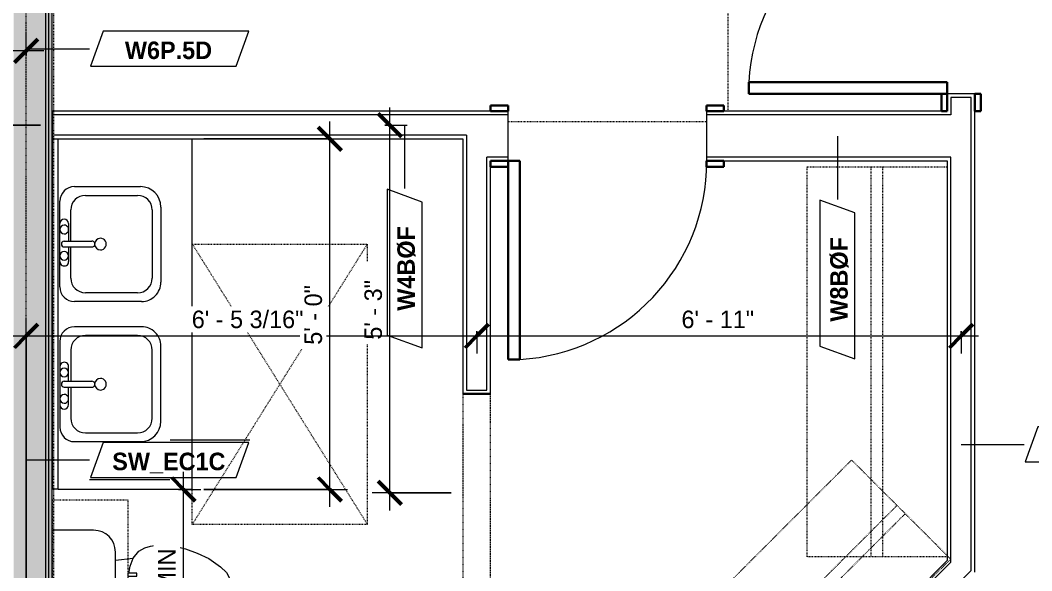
# Model space of a CAD drawing. Header units: inches. Extents: x -4010 to -1814, y 9846 to 12241.
# Drawn here: x -2514.2 to -2340.8, y 10604.9 to 10699.2 of the extents above; entities that cross this region are included whole.
import ezdxf

# ---------------------------------------------------------------- set-up
doc = ezdxf.new("R2010")
doc.units = ezdxf.units.IN
doc.header["$MEASUREMENT"] = 0
for name, pattern in [('Dash', [0.25, 0.125, -0.125]), ('Dash 3_32_', [0.1875, 0.09375, -0.09375]), ('Dash_2_', [0.25, 0.125, -0.125]), ('Overhead', [0.15625, 0.09375, -0.0625])]:
    doc.linetypes.add(name, pattern=pattern)
for name, color, linetype, lineweight in [('0-1', 7, 'Continuous', 5), ('A-ANNO-DIMS', 211, 'Continuous', 9), ('A-ANNO-DIMS-32', 211, 'Continuous', 9), ('A-DETL-1', 90, 'Dash 3_32_', 18), ('A-DETL-GENF-3', 92, 'Overhead', 9), ('A-DETL-MEDM', 33, 'Continuous', 30), ('A-DOOR-3', 31, 'Continuous', 9), ('A-DOOR-4', 31, 'Continuous', 30), ('A-DOOR-FRAM-3', 31, 'Continuous', 30), ('A-GENM', 5, 'Continuous', 9), ('A-GENM-HDLN', 13, 'Dash', 9), ('A-WALL', 113, 'Continuous', 18), ('A-WALL-2', 250, 'Continuous', 18), ('A-WALL-3', 113, 'Continuous', 9), ('A-WALL-IDEN', 211, 'Continuous', 9), ('G-ANNO-SYMB-4', 111, 'Dash_2_', 9), ('I-FURN', 30, 'Continuous', 9), ('I-FURN-HDLN', 30, 'Dash', 9), ('I-WALL-1', 21, 'Continuous', 18), ('I-WALL-2', 241, 'Continuous', 5), ('I-WALL-3', 7, 'Continuous', 9), ('I-WALL-4', 2, 'Continuous', 9), ('P-SANR-FIXT', 6, 'Continuous', 9), ('Q-CASE', 31, 'Continuous', 9), ('Q-CASE-3', 31, 'Dash', 9), ('Q-CASE-HDLN', 31, 'Dash', 9)]:
    doc.layers.add(name, color=color, linetype=linetype, lineweight=lineweight)
doc.styles.add('Century Gothic', font='ufonts.com_century-gothic.ttf', dxfattribs={"height": 3})
doc.styles.add('Century Gothic_B_1', font='GOTHICB.TTF', dxfattribs={"height": 3})
doc.dimstyles.new('OD_1__HACK_2', dxfattribs={"dimscale": 12, "dimtxt": 3.132505, "dimasz": 0.333333, "dimexe": 0.25, "dimexo": 0.166667, "dimgap": 0.041667, "dimtad": 1, "dimdec": 4, "dimrnd": 0.0625, "dimzin": 3, "dimdsep": 46, "dimlunit": 4, "dimtxsty": 'Century Gothic', "dimblk1": 'OBLIQUE', "dimblk2": 'OBLIQUE', "dimsah": 1, "dimcen": 0.09, "dimdle": 0.25, "dimazin": 0, "dimtfac": 1, "dimtdec": 4, "dimtix": 1, "dimtmove": 0, "dimatfit": 3, "dimfxl": 1, "dimtvp": 1, "dimtfill": 1, "dimfrac": 2, "dimtolj": 1, "dimtzin": 0, "dimarcsym": 2})
doc.dimstyles.new('OD_1__HACK_2_1', dxfattribs={"dimscale": 12, "dimtxt": 3.132505, "dimasz": 0.333333, "dimexe": 0.25, "dimexo": 0.166667, "dimgap": 0.041667, "dimtad": 1, "dimdec": 4, "dimrnd": 0.0625, "dimzin": 3, "dimdsep": 46, "dimlunit": 4, "dimtxsty": 'Century Gothic', "dimblk1": 'OBLIQUE', "dimblk2": 'OBLIQUE', "dimsah": 1, "dimcen": 0.09, "dimdle": 0.25, "dimazin": 0, "dimtfac": 1, "dimtdec": 4, "dimtix": 1, "dimtmove": 0, "dimatfit": 3, "dimfxl": 1, "dimtvp": 1, "dimtfill": 1, "dimfrac": 2, "dimtolj": 1, "dimtzin": 0, "dimarcsym": 2})

# ---------------------------------------------------------------- blocks, each defined once
blk = doc.blocks.new('CTR - 1st Phase - Common Walls_rvt-1-UNIT PLANS - 1ST FLOOR')
at = {"layer": 'I-WALL-1'}
blk.add_hatch(color=256, dxfattribs=at).paths.add_polyline_path([(-2509.31, 10458.16), (-2508.69, 10458.16), (-2508.69, 10814.49), (-2509.31, 10814.49), (-2509.31, 10463.59)], flags=0)
at = {"layer": 'I-WALL-2'}
for points in [[(-2509.81, 10457.54), (-2509.81, 10814.49), (-2515.31, 10814.49), (-2515.31, 10457.54)], [(-2509.31, 10457.54), (-2509.31, 10814.49), (-2509.81, 10814.49), (-2509.81, 10457.54)]]:
    blk.add_hatch(color=256, dxfattribs=at).paths.add_polyline_path(points, flags=0)
at = {"layer": 'A-WALL-2'}
for p, q in [((-2509.81, 10814.49), (-2509.81, 10458.16)), ((-2509.31, 10814.49), (-2509.31, 10458.16))]:
    blk.add_line(p, q, dxfattribs=at)
at = {"layer": 'I-WALL-3'}
blk.add_line((-2508.69, 10580.13), (-2508.69, 10814.49), dxfattribs=at)
blk = doc.blocks.new('SWING - SINGLE - FLUSH - 2-10 x 6-8 - PRIVACY-3199405-UNIT PLANS - 1ST FLOOR')
at = {"layer": 'A-DOOR-3'}
blk.add_arc((17, -2.37), 34.07, 180, 266.6343, dxfattribs=at)
at = {"layer": 'A-DOOR-4'}
for p, q in [((15, -2.37), (15, -36.38)), ((17, -2.37), (15, -2.37)), ((17, -2.37), (17, -36.38)), ((17, -36.38), (15, -36.38))]:
    blk.add_line(p, q, dxfattribs=at)
at = {"layer": 'A-DOOR-FRAM-3'}
for p, q in [((-20, 2.38), (-20, 3.38)), ((-20, 3.38), (-17, 3.38)), ((-17, 2.38), (-20, 2.38)), ((-17, 3.38), (-17, 2.38)), ((17, 2.38), (17, 3.38)), ((17, 3.38), (20, 3.38)), ((20, 2.38), (17, 2.38)), ((20, 3.38), (20, 2.38)), ((-20, -2.37), (-17, -2.37)), ((-20, -3.37), (-20, -2.37)), ((-17, -3.37), (-20, -3.37)), ((-17, -2.37), (-17, -3.37)), ((17, -2.37), (20, -2.37)), ((17, -3.37), (17, -2.37)), ((20, -3.37), (17, -3.37)), ((20, -2.37), (20, -3.37))]:
    blk.add_line(p, q, dxfattribs=at)
blk = doc.blocks.new('Door-Opening - 34_ x 80_-3928388-UNIT PLANS - 1ST FLOOR')
at = {"layer": 'A-DETL-GENF-3'}
for p, q in [((16.68, 2.38), (-17.32, 2.38)), ((-17.32, -2.37), (16.68, -2.37))]:
    blk.add_line(p, q, dxfattribs=at)
at = {"layer": 'A-DETL-MEDM'}
for p, q in [((-17.32, 2.38), (-17.32, -2.37)), ((16.68, -2.37), (16.68, 2.38))]:
    blk.add_line(p, q, dxfattribs=at)
blk = doc.blocks.new('OD_CW_Closet - OD_CW_Closet-3809433-UNIT PLANS - 1ST FLOOR')
at = {"layer": 'Q-CASE-HDLN'}
for p, q in [((0.74, -24), (0.74, 0)), ((0.74, 0), (67.55, 0)), ((67.55, 0), (67.55, -24)), ((0.74, -11), (67.55, -11)), ((0.74, -13), (67.55, -13)), ((67.55, -24), (0.74, -24))]:
    blk.add_line(p, q, dxfattribs=at)
blk = doc.blocks.new('OD_CW_Closet - OD_CW_Closet-3810279-UNIT PLANS - 1ST FLOOR')
at = {"layer": 'Q-CASE-HDLN'}
for p, q in [((0.74, -24), (0.74, 0)), ((0.74, 0), (87.24, 0)), ((87.24, 0), (87.24, -24)), ((0.74, -11), (87.24, -11)), ((0.74, -13), (87.24, -13)), ((87.24, -24), (0.74, -24))]:
    blk.add_line(p, q, dxfattribs=at)
blk = doc.blocks.new('SWING - SINGLE - FLUSH - 2-10 x 6-8 - PRIVACY-3199420-UNIT PLANS - 1ST FLOOR')
at = {"layer": 'A-DOOR-3'}
blk.add_arc((17, 4.25), 34.07, 93.3657, 180, dxfattribs=at)
at = {"layer": 'A-DOOR-4'}
for p, q in [((15, 4.25), (15, 38.26)), ((17, 38.26), (15, 38.26)), ((17, 4.25), (17, 38.26)), ((17, 4.25), (15, 4.25))]:
    blk.add_line(p, q, dxfattribs=at)
at = {"layer": 'A-DOOR-FRAM-3'}
for p, q in [((-17, 5.25), (-20, 5.25)), ((-20, 5.25), (-20, 4.25)), ((-17, 4.25), (-17, 5.25)), ((20, 5.25), (17, 5.25)), ((17, 5.25), (17, 4.25)), ((20, 4.25), (20, 5.25)), ((-20, 4.25), (-17, 4.25)), ((17, 4.25), (20, 4.25)), ((-17, -4.25), (-20, -4.25)), ((-20, -4.25), (-20, -5.25)), ((-17, -5.25), (-17, -4.25)), ((20, -4.25), (17, -4.25)), ((17, -4.25), (17, -5.25)), ((20, -5.25), (20, -4.25)), ((-20, -5.25), (-17, -5.25)), ((17, -5.25), (20, -5.25))]:
    blk.add_line(p, q, dxfattribs=at)
blk = doc.blocks.new('M_Sink Vanity-Square - 500 x 440mm-1352614-UNIT PLANS - 1ST FLOOR')
at = {"layer": 'P-SANR-FIXT'}
for p, q in [((7.96, 7.09), (-6.72, 7.09)), ((3.62, 7.09), (-2.88, 7.09)), ((0.12, 5.22), (-5.22, 5.22)), ((-2.88, 5.59), (0.12, 5.59)), ((0.12, 6.33), (0.12, 1.59)), ((1.12, 6.33), (1.12, 1.59)), ((1.12, 5.59), (3.62, 5.59)), ((6.46, 5.22), (1.12, 5.22)), ((-9.22, 4.59), (-9.22, -6.73)), ((10.46, -6.91), (10.46, 4.59)), ((-7.72, 2.72), (-7.72, -6.23)), ((8.96, -6.23), (8.96, 2.72)), ((-5.72, -10.23), (7.14, -10.23)), ((-5.22, -8.73), (6.46, -8.73))]:
    blk.add_line(p, q, dxfattribs=at)
for centre, radius, start, end in [((-6.72, 4.59), 2.5, 90, 180), ((-2.88, 6.34), 0.75, 90, 270), ((-1.88, 6.34), 0.75, 360, 180), ((2.62, 6.34), 0.75, 360, 180), ((3.62, 6.34), 0.75, 270, 90), ((7.96, 4.59), 2.5, 360, 90), ((-5.22, 2.72), 2.5, 90, 180), ((-1.88, 6.34), 0.75, 180, 0), ((0.62, 6.33), 0.5, 360, 180), ((2.62, 6.34), 0.75, 180, 360), ((6.46, 2.72), 2.5, 0, 90), ((0.62, 0.13), 1, 360, 180), ((0.62, 0.13), 1, 180, 0), ((0.62, 1.59), 0.5, 180, 0), ((-5.72, -6.73), 3.5, 180, 270), ((-5.22, -6.23), 2.5, 180, 270), ((6.46, -6.23), 2.5, 270, 0), ((7.14, -6.91), 3.32, 270, 0)]:
    blk.add_arc(centre, radius, start, end, dxfattribs=at)
blk = doc.blocks.new('Toilet-Domestic-3D - Toilet-Domestic-3D-3234795-UNIT PLANS - 1ST FLOOR')
at = {"layer": 'P-SANR-FIXT'}
for p, q in [((-3.74, 10), (-2.74, 11)), ((-2.74, 11), (-1.87, 11.5)), ((-1.87, 11.5), (-0.5, 12)), ((-0.5, 12), (0.5, 12)), ((0.5, 12), (1.87, 11.5)), ((1.87, 11.5), (2.74, 11)), ((2.74, 11), (3.74, 10)), ((-5.13, 8), (-3.74, 10)), ((3.74, 10), (5.13, 8)), ((-6.06, 6), (-5.13, 8)), ((5.13, 8), (6.06, 6)), ((-6.79, 4), (-6.06, 6)), ((6.06, 6), (6.79, 4)), ((-7.33, 1.99), (-6.79, 4)), ((6.79, 4), (7.33, 1.99)), ((-7.5, 0), (-7.33, 1.99)), ((7.33, 1.99), (7.5, 0)), ((-7.41, -1), (-7.5, 0)), ((-7.24, -2), (-7.41, -1)), ((7.41, -1), (7.24, -2)), ((7.5, 0), (7.41, -1)), ((-6.97, -3), (-7.24, -2)), ((-6.4, -4), (-6.97, -3)), ((6.97, -3), (6.4, -4)), ((7.24, -2), (6.97, -3)), ((-5.21, -5), (-6.4, -4)), ((-3.84, -5.5), (-5.21, -5)), ((-4.86, -8.02), (-5.21, -5)), ((5.21, -5), (3.84, -5.5)), ((4.86, -8.02), (5.21, -5)), ((6.4, -4), (5.21, -5)), ((-2.61, -5.72), (-3.84, -5.5)), ((-1, -6), (-2.12, -5.8)), ((1, -6), (-1, -6)), ((1.89, -5.84), (1, -6)), ((3.84, -5.5), (2.38, -5.76)), ((6.25, -8.02), (-6.25, -8.02)), ((-9.98, -11.75), (-9.98, -18.86)), ((9.98, -18.86), (9.98, -11.75))]:
    blk.add_line(p, q, dxfattribs=at)
for centre, start, end in [((-6.25, -11.75), 90, 180), ((6.25, -11.75), 0, 90)]:
    blk.add_arc(centre, 3.73, start, end, dxfattribs=at)
blk = doc.blocks.new('Bath Vanity - Bath Vanity 60_-V117-UNIT PLANS - 1ST FLOOR')
at = {"layer": 'Q-CASE'}
for p, q in [((-29.26, -1), (-29.26, -24)), ((-29.26, -24), (30.74, -24))]:
    blk.add_line(p, q, dxfattribs=at)
blk = doc.blocks.new('BATHROOM MIRROR - BATHROOM MIRROR  60_-3809435-UNIT PLANS - 1ST FLOOR')
at = {"layer": 'Q-CASE'}
for p, q in [((30.74, 24), (-29.26, 24)), ((-29.26, 23), (-29.26, 24)), ((-29.26, 23), (30.74, 23)), ((30.74, 24), (30.74, 23))]:
    blk.add_line(p, q, dxfattribs=at)
blk = doc.blocks.new('300 Series Wall Hung Cabinet_326 - 30_-2909952-UNIT PLANS - 1ST FLOOR')
at = {"layer": 'Q-CASE'}
for p, q in [((-2.5, -13.19), (-2.01, -13.19)), ((-2.5, -13.19), (-2.5, -14.69)), ((-2.01, -14.69), (-2.01, -13.19)), ((2, -13.19), (2.49, -13.19)), ((2, -13.19), (2, -14.69)), ((2.49, -14.69), (2.49, -13.19)), ((-2.5, -14.69), (-2.01, -14.69)), ((2, -14.69), (2.49, -14.69))]:
    blk.add_line(p, q, dxfattribs=at)
at = {"layer": 'Q-CASE-3'}
for p, q in [((15, -0.19), (-15, -0.19)), ((-15, -0.19), (-15, -13.19)), ((15, -13.19), (15, -0.19)), ((-15, -13.19), (15, -13.19))]:
    blk.add_line(p, q, dxfattribs=at)
blk = doc.blocks.new('M_Sink Vanity-Square - 500 x 440mm-1372835-UNIT PLANS - 1ST FLOOR')
at = {"layer": 'P-SANR-FIXT'}
for p, q in [((-5.72, 10.23), (7.14, 10.23)), ((-5.22, 8.73), (6.46, 8.73)), ((-9.22, -4.59), (-9.22, 6.73)), ((-7.72, -2.72), (-7.72, 6.23)), ((8.96, 6.23), (8.96, -2.72)), ((10.46, 6.91), (10.46, -4.59)), ((0.12, -6.33), (0.12, -1.59)), ((1.12, -6.33), (1.12, -1.59)), ((0.12, -5.22), (-5.22, -5.22)), ((-2.88, -5.59), (0.12, -5.59)), ((6.46, -5.22), (1.12, -5.22)), ((1.12, -5.59), (3.62, -5.59)), ((7.96, -7.09), (-6.72, -7.09)), ((3.62, -7.09), (-2.88, -7.09))]:
    blk.add_line(p, q, dxfattribs=at)
for centre, radius, start, end in [((-5.72, 6.73), 3.5, 90, 180), ((-5.22, 6.23), 2.5, 90, 180), ((6.46, 6.23), 2.5, 360, 90), ((7.14, 6.91), 3.32, 360, 90), ((0.62, -0.13), 1, 360, 180), ((0.62, -0.13), 1, 180, 0), ((0.62, -1.59), 0.5, 360, 180), ((-5.22, -2.72), 2.5, 180, 270), ((6.46, -2.72), 2.5, 270, 360), ((-6.72, -4.59), 2.5, 180, 270), ((7.96, -4.59), 2.5, 270, 0), ((-2.88, -6.34), 0.75, 90, 270), ((-1.88, -6.34), 0.75, 360, 180), ((-1.88, -6.34), 0.75, 180, 0), ((0.62, -6.33), 0.5, 180, 0), ((2.62, -6.34), 0.75, 0, 180), ((2.62, -6.34), 0.75, 180, 0), ((3.62, -6.34), 0.75, 270, 90)]:
    blk.add_arc(centre, radius, start, end, dxfattribs=at)
blk = doc.blocks.new('Bed-Standard - King 78_ x 80_-V118-UNIT PLANS - 1ST FLOOR')
at = {"layer": 'I-FURN'}
for p, q in [((-28.31, 38.02), (-28.31, -41.8)), ((49.69, -41.8), (49.69, 38.02)), ((-25.31, 36.2), (-25.31, 24.2)), ((-25.31, 36.2), (46.69, 36.2)), ((46.69, 36.2), (46.69, 24.2)), ((49.69, 24.2), (-28.31, 17.63)), ((-25.31, 24.2), (46.69, 24.2)), ((-28.31, -41.8), (49.69, -41.8))]:
    blk.add_line(p, q, dxfattribs=at)
at = {"layer": 'I-FURN-HDLN'}
for p, q in [((-64.31, -40.11), (-64.31, -74.11)), ((-62.57, -77.8), (67.69, -77.8)), ((73.28, -77.8), (73.31, -77.8))]:
    blk.add_line(p, q, dxfattribs=at)
blk = doc.blocks.new('ADA Clearances - 30_x48_-V162-UNIT PLANS - 1ST FLOOR')
at = {"layer": 'A-GENM-HDLN'}
for p, q in [((15, 24), (-15, -24)), ((-15, 24), (15, -24)), ((-15, -24), (-15, 24)), ((-15, 24), (15, 24)), ((15, 24), (15, -24)), ((15, -24), (-15, -24))]:
    blk.add_line(p, q, dxfattribs=at)
blk = doc.blocks.new('DIMBLOCK21-UNIT PLANS - 1ST FLOOR')
at = {"layer": 'A-ANNO-DIMS-32'}
for p, q in [((-2627, 10686.54), (-2627, 10696.96)), ((-2513.12, 10693.13), (-2513.12, 10696.96)), ((-2510.12, 10693.96), (-2627, 10693.96)), ((-2627, 10693.96), (-2627, 10686.54)), ((-2513.12, 10693.96), (-2513.12, 10693.13))]:
    blk.add_line(p, q, dxfattribs=at)
at = {"layer": 'A-ANNO-DIMS-32', "lineweight": 50}
for p, q in [((-2627, 10693.96), (-2625, 10695.96)), ((-2513.12, 10693.96), (-2511.12, 10695.96)), ((-2627, 10693.96), (-2629, 10691.96)), ((-2513.12, 10693.96), (-2515.12, 10691.96))]:
    blk.add_line(p, q, dxfattribs=at)
at = {"layer": 'A-ANNO-DIMS-32', "color": 0, "insert": (-2579.14, 10698.3), "char_height": 3, "width": 21.7784, "attachment_point": 1, "line_spacing_factor": 0.984502, "style": 'Century Gothic', "bg_fill": 3, "box_fill_scale": 1.25, "bg_fill_color": 256, "bg_fill_true_color": 13158600, "bg_fill_transparency": 0}
blk.add_mtext('9\' - 5 7/8"', dxfattribs=at)
blk = doc.blocks.new('_Oblique')
at = {"color": 0, "linetype": 'ByBlock', "lineweight": -2}
blk.add_line((-0.5, -0.5), (0.5, 0.5), dxfattribs=at)
blk = doc.blocks.new('DIMBLOCK83-UNIT PLANS - 1ST FLOOR')
at = {"layer": 'A-ANNO-DIMS-32'}
for p, q in [((-2450.83, 10615.23), (-2450.83, 10684.23)), ((-2451.66, 10681.23), (-2447.83, 10681.23)), ((-2450.83, 10681.23), (-2451.66, 10681.23)), ((-2440.31, 10618.23), (-2453.83, 10618.23)), ((-2450.83, 10618.23), (-2440.31, 10618.23))]:
    blk.add_line(p, q, dxfattribs=at)
at = {"layer": 'A-ANNO-DIMS-32', "lineweight": 50}
for p, q in [((-2450.83, 10681.23), (-2452.83, 10683.23)), ((-2450.83, 10681.23), (-2448.83, 10679.23)), ((-2450.83, 10618.23), (-2452.83, 10620.23)), ((-2450.83, 10618.23), (-2448.83, 10616.23))]:
    blk.add_line(p, q, dxfattribs=at)
at = {"layer": 'A-ANNO-DIMS-32', "color": 0, "insert": (-2455.18, 10644.48), "char_height": 3, "width": 12.5897, "attachment_point": 1, "rotation": 90, "line_spacing_factor": 0.984502, "style": 'Century Gothic', "bg_fill": 3, "box_fill_scale": 1.25, "bg_fill_color": 256, "bg_fill_true_color": 13158600, "bg_fill_transparency": 0}
blk.add_mtext('5\' - 3"', dxfattribs=at)
blk = doc.blocks.new('DIMBLOCK149-UNIT PLANS - 1ST FLOOR')
at = {"layer": 'A-ANNO-DIMS-32'}
for p, q in [((-2104.82, 10593.16), (-2104.82, 10716.81)), ((-2523.62, 10713.81), (-2101.82, 10713.81)), ((-2520.62, 10714.63), (-2520.62, 10710.81)), ((-2520.62, 10713.81), (-2520.62, 10714.63)), ((-2104.82, 10713.81), (-2104.82, 10593.16))]:
    blk.add_line(p, q, dxfattribs=at)
at = {"layer": 'A-ANNO-DIMS-32', "lineweight": 50}
for p, q in [((-2520.62, 10713.81), (-2518.62, 10715.81)), ((-2104.82, 10713.81), (-2102.82, 10715.81)), ((-2520.62, 10713.81), (-2522.62, 10711.81)), ((-2104.82, 10713.81), (-2106.82, 10711.81))]:
    blk.add_line(p, q, dxfattribs=at)
at = {"layer": 'A-ANNO-DIMS-32', "color": 0, "insert": (-2325.3, 10718.15), "char_height": 3, "width": 30.1914, "attachment_point": 1, "line_spacing_factor": 0.984502, "style": 'Century Gothic', "bg_fill": 3, "box_fill_scale": 1.25, "bg_fill_color": 256, "bg_fill_true_color": 13158600, "bg_fill_transparency": 0}
blk.add_mtext('34\' - 7 13/16"', dxfattribs=at)
blk = doc.blocks.new('DIMBLOCK150-UNIT PLANS - 1ST FLOOR')
at = {"layer": 'A-ANNO-DIMS-32'}
for p, q in [((-2513.12, 10572.3), (-2513.12, 10648.11)), ((-2435.94, 10645.94), (-2435.94, 10642.11)), ((-2435.94, 10645.11), (-2435.94, 10645.94)), ((-2516.12, 10645.11), (-2435.94, 10645.11)), ((-2513.12, 10645.11), (-2513.12, 10572.3))]:
    blk.add_line(p, q, dxfattribs=at)
at = {"layer": 'A-ANNO-DIMS-32', "lineweight": 50}
for p, q in [((-2513.12, 10645.11), (-2511.12, 10647.11)), ((-2435.94, 10645.11), (-2433.94, 10647.11)), ((-2513.12, 10645.11), (-2515.12, 10643.11)), ((-2435.94, 10645.11), (-2437.94, 10643.11))]:
    blk.add_line(p, q, dxfattribs=at)
at = {"layer": 'A-ANNO-DIMS-32', "color": 0, "insert": (-2484.77, 10649.46), "char_height": 3, "width": 24.5827, "attachment_point": 1, "line_spacing_factor": 0.984502, "style": 'Century Gothic', "bg_fill": 3, "box_fill_scale": 1.25, "bg_fill_color": 256, "bg_fill_true_color": 13158600, "bg_fill_transparency": 0}
blk.add_mtext('6\' - 5 3/16"', dxfattribs=at)
blk = doc.blocks.new('DIMBLOCK151-UNIT PLANS - 1ST FLOOR')
at = {"layer": 'A-ANNO-DIMS-32', "lineweight": 50}
for p, q in [((-2435.94, 10645.11), (-2433.94, 10647.11)), ((-2352.94, 10645.11), (-2350.94, 10647.11)), ((-2435.94, 10645.11), (-2437.94, 10643.11)), ((-2352.94, 10645.11), (-2354.94, 10643.11))]:
    blk.add_line(p, q, dxfattribs=at)
at = {"layer": 'A-ANNO-DIMS-32'}
for p, q in [((-2435.94, 10645.94), (-2435.94, 10642.11)), ((-2435.94, 10645.11), (-2435.94, 10645.94)), ((-2352.94, 10645.94), (-2352.94, 10642.11)), ((-2352.94, 10645.11), (-2352.94, 10645.94)), ((-2435.94, 10645.11), (-2349.94, 10645.11))]:
    blk.add_line(p, q, dxfattribs=at)
at = {"layer": 'A-ANNO-DIMS-32', "color": 0, "insert": (-2400.85, 10649.46), "char_height": 3, "width": 15.394, "attachment_point": 1, "line_spacing_factor": 0.984502, "style": 'Century Gothic', "bg_fill": 3, "box_fill_scale": 1.25, "bg_fill_color": 256, "bg_fill_true_color": 13158600, "bg_fill_transparency": 0}
blk.add_mtext('6\' - 11"', dxfattribs=at)
blk = doc.blocks.new('DIMBLOCK152-UNIT PLANS - 1ST FLOOR')
at = {"layer": 'A-ANNO-DIMS-32'}
for p, q in [((-2525.61, 10684.23), (-2525.61, 10534.23)), ((-2510.69, 10681.23), (-2528.61, 10681.23)), ((-2525.61, 10681.23), (-2510.69, 10681.23)), ((-2510.69, 10537.23), (-2528.61, 10537.23)), ((-2525.61, 10537.23), (-2510.69, 10537.23))]:
    blk.add_line(p, q, dxfattribs=at)
at = {"layer": 'A-ANNO-DIMS-32', "lineweight": 50}
for p, q in [((-2525.61, 10681.23), (-2527.61, 10683.23)), ((-2525.61, 10681.23), (-2523.61, 10679.23)), ((-2525.61, 10537.23), (-2527.61, 10539.23)), ((-2525.61, 10537.23), (-2523.61, 10535.23))]:
    blk.add_line(p, q, dxfattribs=at)
at = {"layer": 'A-ANNO-DIMS-32', "color": 0, "insert": (-2529.95, 10602.81), "char_height": 3, "width": 15.394, "attachment_point": 1, "rotation": 90, "line_spacing_factor": 0.984502, "style": 'Century Gothic', "bg_fill": 3, "box_fill_scale": 1.25, "bg_fill_color": 256, "bg_fill_true_color": 13158600, "bg_fill_transparency": 0}
blk.add_mtext('12\' - 0"', dxfattribs=at)
blk = doc.blocks.new('DIMBLOCK333-UNIT PLANS - 1ST FLOOR')
at = {"layer": 'A-ANNO-DIMS-32'}
for p, q in [((-2486.19, 10581.88), (-2486.19, 10621.85)), ((-2487.02, 10618.85), (-2483.19, 10618.85)), ((-2486.19, 10618.85), (-2487.02, 10618.85)), ((-2487.02, 10584.88), (-2483.19, 10584.88)), ((-2486.19, 10584.88), (-2487.02, 10584.88))]:
    blk.add_line(p, q, dxfattribs=at)
at = {"layer": 'A-ANNO-DIMS-32', "lineweight": 50}
for p, q in [((-2486.19, 10618.85), (-2488.19, 10620.85)), ((-2486.19, 10618.85), (-2484.19, 10616.85)), ((-2486.19, 10584.88), (-2488.19, 10586.88)), ((-2486.19, 10584.88), (-2484.19, 10582.88))]:
    blk.add_line(p, q, dxfattribs=at)
at = {"layer": 'A-ANNO-DIMS-32', "color": 0, "insert": (-2490.54, 10594.36), "char_height": 3, "width": 18.0194, "attachment_point": 1, "rotation": 90, "line_spacing_factor": 0.984502, "style": 'Century Gothic', "bg_fill": 3, "box_fill_scale": 1.25, "bg_fill_color": 256, "bg_fill_true_color": 13158600, "bg_fill_transparency": 0}
blk.add_mtext('33" MIN', dxfattribs=at)
blk = doc.blocks.new('DIMBLOCK336-UNIT PLANS - 1ST FLOOR')
at = {"layer": 'A-ANNO-DIMS-32'}
for p, q in [((-2461.1, 10615.85), (-2461.1, 10681.85)), ((-2482.68, 10678.85), (-2458.1, 10678.85)), ((-2461.1, 10678.85), (-2482.68, 10678.85)), ((-2482.68, 10618.85), (-2458.1, 10618.85)), ((-2461.1, 10618.85), (-2482.68, 10618.85))]:
    blk.add_line(p, q, dxfattribs=at)
at = {"layer": 'A-ANNO-DIMS-32', "lineweight": 50}
for p, q in [((-2461.1, 10678.85), (-2463.1, 10680.85)), ((-2461.1, 10678.85), (-2459.1, 10676.85)), ((-2461.1, 10618.85), (-2463.1, 10620.85)), ((-2461.1, 10618.85), (-2459.1, 10616.85))]:
    blk.add_line(p, q, dxfattribs=at)
at = {"layer": 'A-ANNO-DIMS-32', "color": 0, "insert": (-2465.45, 10643.61), "char_height": 3, "width": 12.5897, "attachment_point": 1, "rotation": 90, "line_spacing_factor": 0.984502, "style": 'Century Gothic', "bg_fill": 3, "box_fill_scale": 1.25, "bg_fill_color": 256, "bg_fill_true_color": 13158600, "bg_fill_transparency": 0}
blk.add_mtext('5\' - 0"', dxfattribs=at)
blk = doc.blocks.new('Wall Tag - Shear Wall-3956451-UNIT PLANS - 1ST FLOOR')
at = {"layer": 'A-WALL-IDEN'}
for p, q in [((-0.3561, 0.0937), (-0.4244, -0.0937)), ((0.4244, 0.0937), (-0.3561, 0.0937)), ((0.4291, 0.1068), (0.0033, 0.1068)), ((0.3561, -0.0937), (0.4244, 0.0937)), ((0, -0.1068), (-0.4291, -0.1068)), ((-0.4244, -0.0937), (0.3561, -0.0937))]:
    blk.add_line(p, q, dxfattribs=at)
blk = doc.blocks.new('Wall Tag - Arch Wall-3956453-UNIT PLANS - 1ST FLOOR')
at = {"layer": 'A-WALL-IDEN'}
for p, q in [((-0.3561, 0.0937), (-0.4244, -0.0937)), ((0.4244, 0.0937), (-0.3561, 0.0937)), ((0.3561, -0.0937), (0.4244, 0.0937)), ((-0.4244, -0.0937), (0.3561, -0.0937))]:
    blk.add_line(p, q, dxfattribs=at)

msp = doc.modelspace()

# ---------------------------------------------------------------- linework, layer by layer
at = {"layer": 'A-DETL-1'}
msp.add_line((-2513.12374, 10458.1644), (-2513.12374, 10812.1644), dxfattribs=at)
at = {"layer": 'A-WALL'}
for p, q in [((-2354.68624, 10685.9769), (-2354.68624, 10682.9769)), ((-2351.18624, 10685.9769), (-2354.68624, 10685.9769)), ((-2351.18624, 10679.3519), (-2351.18624, 10685.9769)), ((-2430.56124, 10682.9769), (-2508.68624, 10682.9769)), ((-2354.68624, 10682.9769), (-2396.56124, 10682.9769)), ((-2437.68624, 10679.4769), (-2508.68624, 10679.4769)), ((-2437.68624, 10679.4769), (-2437.68624, 10635.8519)), ((-2351.18624, 10604.95315), (-2351.18624, 10679.3519)), ((-2434.18624, 10635.8519), (-2434.18624, 10675.7269)), ((-2430.56124, 10675.7269), (-2434.18624, 10675.7269)), ((-2355.31124, 10675.7269), (-2396.56124, 10675.7269)), ((-2354.68624, 10675.7269), (-2355.31124, 10675.7269)), ((-2354.68624, 10606.40289), (-2354.68624, 10675.7269)), ((-2437.68624, 10635.8519), (-2434.18624, 10635.8519)), ((-2354.68624, 10606.40289), (-2416.06009, 10545.02904)), ((-2449.55767, 10506.58171), (-2351.18624, 10604.95315))]:
    msp.add_line(p, q, dxfattribs=at)
at = {"layer": 'A-WALL-3'}
for p, q in [((-2355.31124, 10686.6019), (-2355.31124, 10683.6019)), ((-2350.56124, 10686.6019), (-2355.31124, 10686.6019)), ((-2350.56124, 10679.3519), (-2350.56124, 10686.6019)), ((-2433.56124, 10683.6019), (-2508.68624, 10683.6019)), ((-2508.68624, 10683.6019), (-2508.68624, 10678.8519)), ((-2507.68165, 10678.8519), (-2438.31124, 10678.8519)), ((-2438.31124, 10678.8519), (-2438.31124, 10635.2269)), ((-2350.56124, 10604.69426), (-2350.56124, 10679.3519)), ((-2433.56124, 10635.2269), (-2433.56124, 10675.1019)), ((-2355.31124, 10675.1019), (-2355.31124, 10606.66178)), ((-2355.31124, 10606.66178), (-2416.06009, 10545.91293))]:
    msp.add_line(p, q, dxfattribs=at)
at = {"layer": 'G-ANNO-SYMB-4'}
msp.add_line((-2508.44183, 10848.58411), (-2508.44183, 10424.07518), dxfattribs=at)
at = {"layer": 'I-WALL-4'}
for p, q in [((-2430.56124, 10683.6019), (-2433.56124, 10683.6019)), ((-2430.56124, 10675.1019), (-2430.56124, 10683.6019)), ((-2355.31124, 10683.6019), (-2396.56124, 10683.6019)), ((-2396.56124, 10683.6019), (-2396.56124, 10675.1019)), ((-2433.56124, 10675.1019), (-2430.56124, 10675.1019)), ((-2396.56124, 10675.1019), (-2355.31124, 10675.1019))]:
    msp.add_line(p, q, dxfattribs=at)

# ---------------------------------------------------------------- block references
at = {"layer": '0-1'}
msp.add_blockref('CTR - 1st Phase - Common Walls_rvt-1-UNIT PLANS - 1ST FLOOR', (0, 0), dxfattribs=at)
at = {"layer": 'A-DOOR-3'}
for name, p, rotation in [('SWING - SINGLE - FLUSH - 2-10 x 6-8 - PRIVACY-3199405-UNIT PLANS - 1ST FLOOR', (-2352.93624, 10703.6019), 269.9999999999922), ('SWING - SINGLE - FLUSH - 2-10 x 6-8 - PRIVACY-3199420-UNIT PLANS - 1ST FLOOR', (-2413.56124, 10679.3519), 180), ('Door-Opening - 34_ x 80_-3928388-UNIT PLANS - 1ST FLOOR', (-2435.93624, 10617.90451), 270.0000000000264)]:
    msp.add_blockref(name, p, dxfattribs=dict(at, rotation=rotation))
at = {"layer": 'A-GENM'}
msp.add_blockref('ADA Clearances - 30_x48_-V162-UNIT PLANS - 1ST FLOOR', (-2469.68165, 10636.8519), dxfattribs=at)
at = {"layer": 'I-FURN', "rotation": 90.00000000001418}
msp.add_blockref('Bed-Standard - King 78_ x 80_-V118-UNIT PLANS - 1ST FLOOR', (-2470.66882, 10746.17587), dxfattribs=at)
at = {"layer": 'P-SANR-FIXT'}
for name, p, rotation in [('M_Sink Vanity-Square - 500 x 440mm-1372835-UNIT PLANS - 1ST FLOOR', (-2500.28249, 10661.46958), 269.9999999999825), ('M_Sink Vanity-Square - 500 x 440mm-1352614-UNIT PLANS - 1ST FLOOR', (-2500.28249, 10636.23421), 89.99999999980069), ('Toilet-Domestic-3D - Toilet-Domestic-3D-3234795-UNIT PLANS - 1ST FLOOR', (-2489.83043, 10601.86385), 269.9999999997155)]:
    msp.add_blockref(name, p, dxfattribs=dict(at, rotation=rotation))
at = {"layer": 'Q-CASE'}
for name, p, rotation in [('BATHROOM MIRROR - BATHROOM MIRROR  60_-3809435-UNIT PLANS - 1ST FLOOR', (-2484.68165, 10648.11419), 89.99999999989276), ('Bath Vanity - Bath Vanity 60_-V117-UNIT PLANS - 1ST FLOOR', (-2508.68624, 10648.11419), 89.99999999981087), ('OD_CW_Closet - OD_CW_Closet-3809433-UNIT PLANS - 1ST FLOOR', (-2379.31124, 10606.55291), 90.00000000003328), ('OD_CW_Closet - OD_CW_Closet-3810279-UNIT PLANS - 1ST FLOOR', (-2433.37577, 10562.18533), 45.00000000001427), ('300 Series Wall Hung Cabinet_326 - 30_-2909952-UNIT PLANS - 1ST FLOOR', (-2508.86915, 10601.98885), 89.99999999985722)]:
    msp.add_blockref(name, p, dxfattribs=dict(at, rotation=rotation))

# ---------------------------------------------------------------- next in the draw order: dimensions: what is measured, and where the dimension line sits
at = {"layer": 'A-ANNO-DIMS'}
for base, p1, p2, angle, override, picture, middle in [((-2626.99874, 10693.9563), (-2513.12374, 10691.12787), (-2626.99874, 10684.5394), 0, {"dimpost": '<>', "dimfxl": 114.065436}, 'DIMBLOCK21-UNIT PLANS - 1ST FLOOR', (-2570.06124, 10696.19797)), ((-2450.83084, 10681.2269), (-2438.31124, 10618.2269), (-2453.65927, 10681.2269), 90, {"dimpost": '<>', "dimfxl": 64.842595}, 'DIMBLOCK83-UNIT PLANS - 1ST FLOOR', (-2452.9063, 10649.7269))]:
    dim = msp.add_linear_dim(base=base, p1=p1, p2=p2, angle=angle, dimstyle='OD_1__HACK_2', override=override, dxfattribs=at)
    dim.commit()
    dim.dimension.update_dxf_attribs({"geometry": picture, "text_midpoint": middle})

# ---------------------------------------------------------------- next in the draw order: dimensions: what is measured, and where the dimension line sits
dim = msp.add_linear_dim(base=(-2104.82374, 10713.80603), p1=(-2520.62374, 10716.63446), p2=(-2104.82374, 10591.1644), dimstyle='OD_1__HACK_2', override={"dimpost": '<>', "dimfxl": 434.31829}, dxfattribs=at)
dim.commit()
dim.dimension.update_dxf_attribs({"geometry": 'DIMBLOCK149-UNIT PLANS - 1ST FLOOR', "text_midpoint": (-2312.72374, 10716.0477)})

# ---------------------------------------------------------------- next in the draw order: linework, layer by layer
at = {"layer": 'A-WALL-IDEN'}
for p, q in [((-2513.12374, 10694.28812), (-2502.28058, 10694.28812)), ((-2448.29082, 10681.2269), (-2448.29082, 10670.38374)), ((-2374.10843, 10679.3519), (-2374.10843, 10668.50874)), ((-2352.93624, 10626.54389), (-2342.09308, 10626.54389))]:
    msp.add_line(p, q, dxfattribs=at)

# ---------------------------------------------------------------- next in the draw order: block references
at = {"layer": 'A-WALL-IDEN', "xscale": 31.99999999999999, "yscale": 31.99999999999999, "zscale": 31.99999999999999}
for p in [(-2488.54888, 10694.28812), (-2328.36138, 10626.54389)]:
    msp.add_blockref('Wall Tag - Arch Wall-3956453-UNIT PLANS - 1ST FLOOR', p, dxfattribs=at)

# ---------------------------------------------------------------- next in the draw order: texts
at = {"layer": 'A-WALL-IDEN', "insert": (-2496.22464, 10695.53566), "char_height": 3, "width": 18.483, "attachment_point": 1, "style": 'Century Gothic_B_1'}
msp.add_mtext('W6P.5D', dxfattribs=at)

# ---------------------------------------------------------------- next in the draw order: dimensions: what is measured, and where the dimension line sits
at = {"layer": 'A-ANNO-DIMS'}
dim = msp.add_linear_dim(base=(-2435.93624, 10645.11479), p1=(-2513.12374, 10570.3019), p2=(-2435.93624, 10647.94322), dimstyle='OD_1__HACK_2', override={"dimpost": '<>', "dimfxl": 109.480982}, dxfattribs=at)
dim.commit()
dim.dimension.update_dxf_attribs({"geometry": 'DIMBLOCK150-UNIT PLANS - 1ST FLOOR', "text_midpoint": (-2474.52999, 10647.35647)})

# ---------------------------------------------------------------- next in the draw order: block references
at = {"layer": 'A-WALL-IDEN', "xscale": 31.99999999999999, "yscale": 31.99999999999999, "zscale": 31.99999999999999, "rotation": 89.99999999999991}
msp.add_blockref('Wall Tag - Arch Wall-3956453-UNIT PLANS - 1ST FLOOR', (-2448.29082, 10656.65204), dxfattribs=at)

# ---------------------------------------------------------------- next in the draw order: texts
at = {"layer": 'A-WALL-IDEN', "insert": (-2449.53835, 10649.43611), "char_height": 3, "width": 17.372, "attachment_point": 1, "rotation": 90, "style": 'Century Gothic_B_1'}
msp.add_mtext('W4BØF', dxfattribs=at)

# ---------------------------------------------------------------- next in the draw order: dimensions: what is measured, and where the dimension line sits
at = {"layer": 'A-ANNO-DIMS'}
dim = msp.add_linear_dim(base=(-2525.60865, 10537.2269), p1=(-2508.68624, 10681.2269), p2=(-2508.68624, 10537.2269), angle=90, dimstyle='OD_1__HACK_2', override={"dimpost": '<>', "dimfxl": 144}, dxfattribs=at)
dim.commit()
dim.dimension.update_dxf_attribs({"geometry": 'DIMBLOCK152-UNIT PLANS - 1ST FLOOR', "text_midpoint": (-2527.68411, 10609.2269)})
dim = msp.add_linear_dim(base=(-2352.93624, 10645.11479), p1=(-2435.93624, 10647.94322), p2=(-2352.93624, 10647.94322), dimstyle='OD_1__HACK_2', override={"dimpost": '<>', "dimfxl": 83}, dxfattribs=at)
dim.commit()
dim.dimension.update_dxf_attribs({"geometry": 'DIMBLOCK151-UNIT PLANS - 1ST FLOOR', "text_midpoint": (-2394.43624, 10647.19025)})
dim = msp.add_linear_dim(base=(-2486.19117, 10618.8519), p1=(-2489.0196, 10584.87581), p2=(-2489.0196, 10618.8519), angle=90, text='33" MIN', dimstyle='OD_1__HACK_2_1', override={"dimpost": '<>', "dimfxl": 33.976091}, dxfattribs=at)
dim.commit()
dim.dimension.update_dxf_attribs({"geometry": 'DIMBLOCK333-UNIT PLANS - 1ST FLOOR', "text_midpoint": (-2488.26663, 10601.86385)})

# ---------------------------------------------------------------- next in the draw order: linework, layer by layer
at = {"layer": 'A-WALL-IDEN'}
msp.add_line((-2513.12374, 10623.88139), (-2502.28058, 10623.88139), dxfattribs=at)

# ---------------------------------------------------------------- next in the draw order: block references
at = {"layer": 'A-WALL-IDEN', "xscale": 31.99999999999999, "yscale": 31.99999999999999, "zscale": 31.99999999999999, "rotation": 89.99999999999991}
msp.add_blockref('Wall Tag - Arch Wall-3956453-UNIT PLANS - 1ST FLOOR', (-2374.10843, 10654.77704), dxfattribs=at)

# ---------------------------------------------------------------- next in the draw order: texts
at = {"layer": 'A-WALL-IDEN', "insert": (-2375.35596, 10647.56111), "char_height": 3, "width": 17.372, "attachment_point": 1, "rotation": 90, "style": 'Century Gothic_B_1'}
msp.add_mtext('W8BØF', dxfattribs=at)

# ---------------------------------------------------------------- next in the draw order: dimensions: what is measured, and where the dimension line sits
at = {"layer": 'A-ANNO-DIMS'}
dim = msp.add_linear_dim(base=(-2461.10489, 10678.8519), p1=(-2484.68165, 10618.8519), p2=(-2484.68165, 10678.8519), angle=90, dimstyle='OD_1__HACK_2_1', override={"dimpost": '<>', "dimfxl": 60}, dxfattribs=at)
dim.commit()
dim.dimension.update_dxf_attribs({"geometry": 'DIMBLOCK336-UNIT PLANS - 1ST FLOOR', "text_midpoint": (-2463.18035, 10648.8519)})

# ---------------------------------------------------------------- next in the draw order: block references
at = {"layer": 'A-WALL-IDEN', "xscale": 31.99999999999999, "yscale": 31.99999999999999, "zscale": 31.99999999999999}
msp.add_blockref('Wall Tag - Shear Wall-3956451-UNIT PLANS - 1ST FLOOR', (-2488.54888, 10623.88139), dxfattribs=at)

# ---------------------------------------------------------------- next in the draw order: texts
at = {"layer": 'A-WALL-IDEN', "insert": (-2498.39157, 10625.12892), "char_height": 3, "width": 23.735, "attachment_point": 1, "style": 'Century Gothic_B_1'}
msp.add_mtext('SW_EC1C', dxfattribs=at)

doc.saveas('drawing.dxf')
